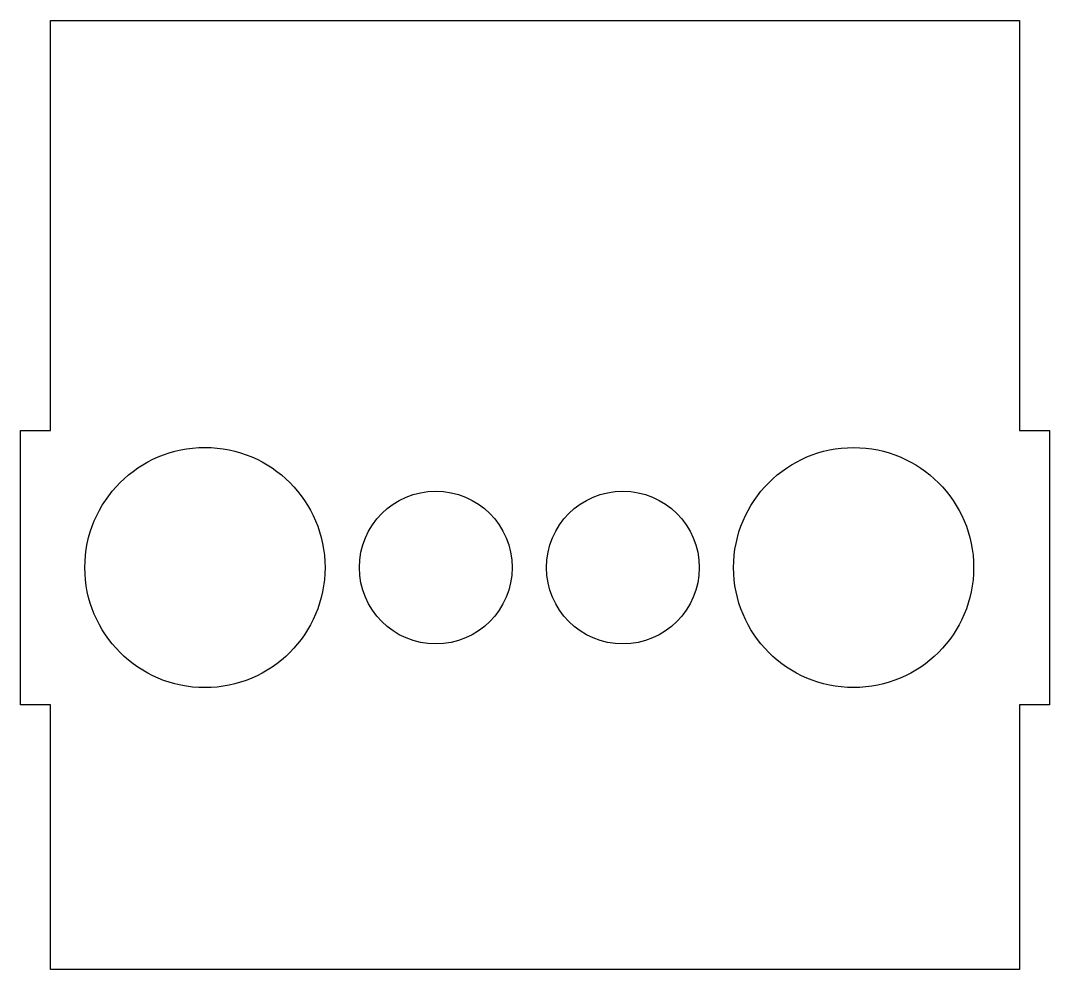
# Model space of a CAD drawing. Header units: inches. Extents: x -52 to -37, y -12.3 to 1.5.
import ezdxf

# ---------------------------------------------------------------- set-up
doc = ezdxf.new("R2010")
doc.units = ezdxf.units.IN
doc.layers.get('0').update_dxf_attribs({"linetype": 'CONTINUOUS'})

msp = doc.modelspace()

# ---------------------------------------------------------------- linework, layer by layer
msp.add_lwpolyline([(-51.562, -12.294), (-51.562, -8.434), (-52, -8.434), (-52, -4.434), (-51.562, -4.434), (-51.562, 1.542), (-37.438, 1.542), (-37.438, -4.434), (-37, -4.434), (-37, -8.434), (-37.438, -8.434), (-37.438, -12.294)], close=True)
for centre, radius in [((-49.312, -6.434), 1.751), ((-39.855, -6.434), 1.75), ((-45.947, -6.434), 1.114), ((-43.219, -6.434), 1.114)]:
    msp.add_circle(centre, radius)

doc.saveas('drawing.dxf')
